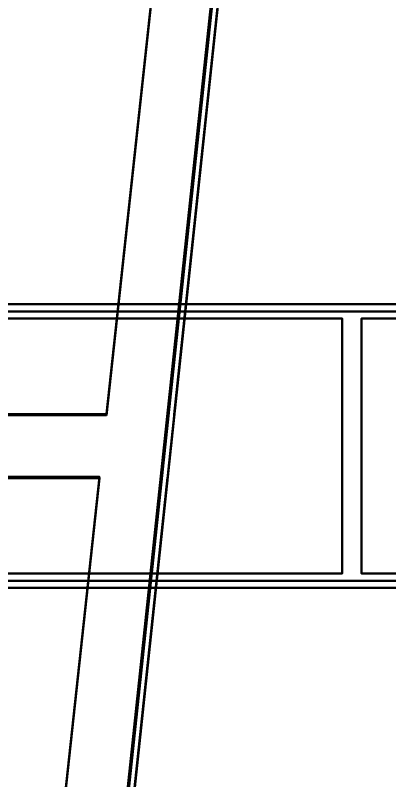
# Model space of a CAD drawing. Header units: millimetres. Extents: x -84906 to 117550, y -3000 to 338000.
# Drawn here: x -13178 to -12126, y 92058 to 94216 of the extents above; entities that cross this region are included whole.
import ezdxf

# ---------------------------------------------------------------- set-up
doc = ezdxf.new("R2010")
doc.units = ezdxf.units.MM
doc.layers.add('D-STR-DIM', color=7, linetype='Continuous', lineweight=13)
doc.layers.add('D-STR-STRC', color=7, linetype='Continuous', lineweight=25)
doc.styles.add('OpenSansCondensed-Light', font='OpenSansCondensed-Light.ttf')
doc.styles.add('TOWER_UNICODE', font='Arial Unicode.ttf')
doc.dimstyles.new('EZDXF', dxfattribs={"dimtxt": 0.25, "dimasz": 0.175, "dimexe": 0.375, "dimexo": 0.125, "dimgap": 0.1, "dimtad": 1, "dimlfac": 100, "dimzin": 12, "dimdsep": 46, "dimtxsty": 'OpenSansCondensed-Light', "dimblk": 'ARCHTICK', "dimcen": 2.5, "dimazin": 3, "dimtfac": 0.5, "dimtmove": 2, "dimatfit": 3})

# ---------------------------------------------------------------- blocks, each defined once
blk = doc.blocks.new('_ARCHTICK')
at = {"color": 0, "linetype": 'BYBLOCK', "const_width": 0.15}
blk.add_lwpolyline([(-0.5, -0.5), (0.5, 0.5)], dxfattribs=at)

msp = doc.modelspace()

# ---------------------------------------------------------------- linework, layer by layer
at = {"layer": 'D-STR-STRC'}
for points in [[(-15581.7, 87922.8), (-13279.5, 87922.8), (-12200.5, 98080.6), (-14247.1, 98080.6)], [(-15581.7, 87921.1), (-13279.5, 87921.1), (-12200.5, 98078.9), (-14247.1, 98078.9)], [(-13279.5, 87919), (-15581.7, 87919), (-14247.1, 98076.8), (-12200.5, 98076.8)], [(-13295.4, 87922.8), (-13295.4, 87922.8), (-12216.4, 98080.6), (-12216.4, 98080.6)], [(-14711.7, 93090.6), (-12921.6, 93090.6), (-12665.5, 95452.3), (-14406.6, 95452.3)], [(-12921.6, 93088.6), (-14711.7, 93088.6), (-14406.6, 95450.8), (-12665.5, 95450.8)], [(-14711.7, 93088.9), (-12921.6, 93088.9), (-12665.5, 95450.6), (-14406.6, 95450.6)], [(-12921.6, 93086.5), (-14711.7, 93086.5), (-14406.6, 95448.7), (-12665.5, 95448.7)], [(-12746.4, 93090.6), (-12746.4, 93090.6), (-12495.6, 95452.3), (-12495.6, 95452.3)], [(-12730.5, 93088.9), (-12730.5, 93088.9), (-12479.7, 95450.6), (-12479.7, 95450.6)], [(-14675.3, 93400), (-14675.3, 92600), (14675.3, 92600), (14675.3, 93400)], [(14675.3, 93400), (14675.3, 92600), (-14675.3, 92600), (-14675.3, 93400)], [(-14575.3, 93360), (-14575.3, 92640), (-12257, 92640), (-12257, 93360)], [(-12257, 93360), (-12257, 92640), (-14575.3, 92640), (-14575.3, 93360)], [(-12202, 93360), (-12202, 92640), (-9811.1, 92640), (-9811.1, 93360)], [(-9811.1, 93360), (-9811.1, 92640), (-12202, 92640), (-12202, 93360)], [(-15039.7, 90551.1), (-13196.9, 90551.1), (-12940.9, 92912.8), (-14734.6, 92912.8)], [(-13197, 90549.2), (-15039.7, 90549.2), (-14734.6, 92911.4), (-12940.8, 92911.4)], [(-15039.7, 90549.4), (-13196.9, 90549.4), (-12940.9, 92911.1), (-14734.6, 92911.1)], [(-13197, 90547.1), (-15039.7, 90547.1), (-14734.6, 92909.3), (-12940.8, 92909.3)], [(-13016.2, 90551.1), (-13016.2, 90551.1), (-12765.3, 92912.8), (-12765.3, 92912.8)], [(-13000.3, 90549.4), (-13000.3, 90549.4), (-12749.4, 92911.1), (-12749.4, 92911.1)]]:
    msp.add_lwpolyline(points, close=True, dxfattribs=at)
for points in [[(-13299.5, 87921.1), (-12220.5, 98078.9)], [(-13279.5, 87921.1), (-12200.5, 98078.9)], [(-13279.5, 87921.1), (-12200.5, 98078.9)], [(-14675.3, 93400), (14675.3, 93400)], [(14675.3, 93400), (-14675.3, 93400)], [(-14675.3, 93380), (14675.3, 93380)], [(14675.3, 93380), (-14675.3, 93380)], [(-14675.3, 92620), (14675.3, 92620)], [(14675.3, 92620), (-14675.3, 92620)], [(-14675.3, 92600), (14675.3, 92600)], [(14675.3, 92600), (-14675.3, 92600)]]:
    msp.add_lwpolyline(points, dxfattribs=at)

# ---------------------------------------------------------------- dimensions: what is measured, and where the dimension line sits
at = {"layer": 'D-STR-DIM'}
msp.add_linear_dim(base=(-79000, 0), p1=(0, 0), p2=(0, 333000), angle=90, dimstyle='EZDXF', override={"dimtxt": 4200, "dimasz": 1875, "dimexe": 1050, "dimexo": 900, "dimgap": 1050, "dimtad": 1, "dimdec": 0, "dimlfac": 1, "dimlunit": 2, "dimtxsty": 'TOWER_UNICODE', "dimclrd": 7, "dimclre": 7, "dimclrt": 7}, dxfattribs=at).render()

doc.saveas('drawing.dxf')
